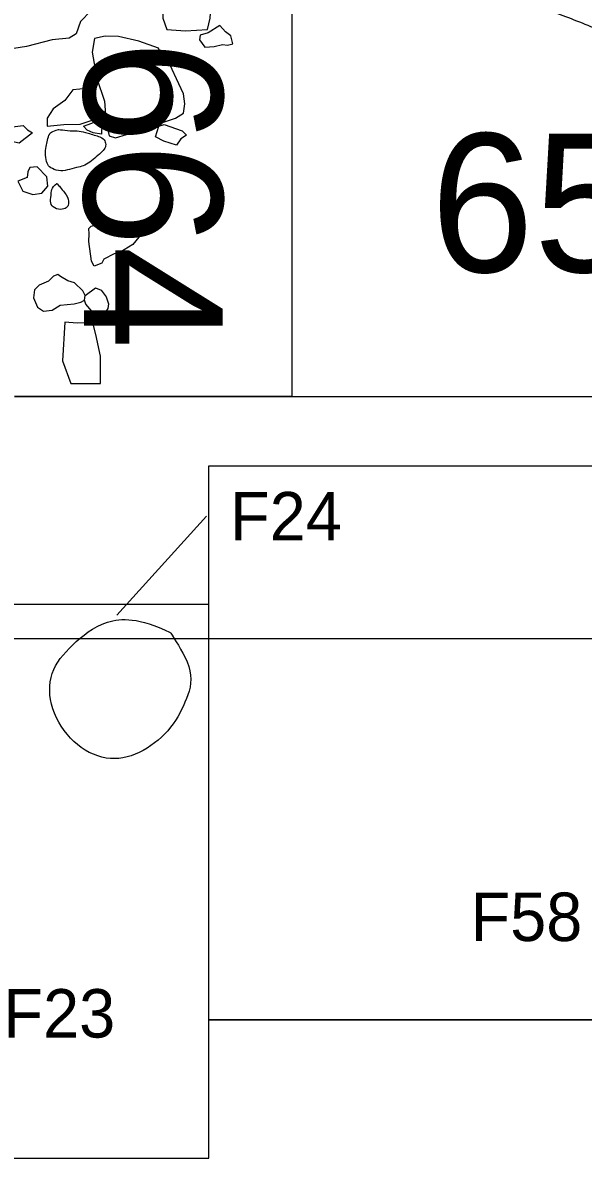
# Model space of a CAD drawing. Extents: x -471 to -328, y -279 to -247.
# Drawn here: x -401.94 to -397.9, y -278.5 to -270.3 of the extents above; entities that cross this region are included whole.
import ezdxf

# ---------------------------------------------------------------- set-up
doc = ezdxf.new("R2010")
doc.units = 0
for name, color, linetype in [('Bldg J Outline', 7, 'Continuous'), ('Brick', 7, 'Continuous'), ('Feature Labels', 7, 'Continuous'), ('Limits of Excavation', 7, 'Continuous'), ('Modern Fenceline', 7, 'Continuous'), ('Other Features', 7, 'Continuous'), ('Quadrat Labels', 7, 'Continuous'), ('Quadrats-Garden Fence Excavations', 7, 'Continuous'), ('Quadrats-Lower Excavations', 7, 'Continuous'), ('Quadrats-Wheeler Box', 7, 'Continuous'), ('Stone', 7, 'Continuous')]:
    doc.layers.add(name, color=color, linetype=linetype)

msp = doc.modelspace()

# ---------------------------------------------------------------- linework, layer by layer
at = {"layer": 'Bldg J Outline'}
msp.add_lwpolyline([(-406.0374, -256.7504), (-356.0374, -256.7504), (-356.0374, -274.7504), (-406.0374, -274.7504)], close=True, dxfattribs=at)
at = {"layer": 'Brick'}
for points in [[(-400.9015, -270), (-400.9334, -270.1349), (-400.9298, -270.2695), (-400.9015, -270.3509), (-400.767, -270.3615), (-400.6077, -270.3509), (-400.59, -270.2695), (-400.5829, -270.1633), (-400.59, -270), (-400.6042, -269.9473), (-400.6679, -269.9438)], [(-402.0519, -270.496), (-402.1366, -270.2493), (-402.1262, -270.1916), (-401.7652, -270.0535), (-401.7121, -270), (-401.6307, -270), (-401.4962, -270.0642), (-401.4289, -270.1314), (-401.4502, -270.2164), (-401.5245, -270.2942), (-401.5563, -270.3827), (-401.6059, -270.4146), (-401.7298, -270.4252), (-401.9138, -270.4748)], [(-401.4289, -270.7721), (-401.5811, -270.7862), (-401.6378, -270.8641), (-401.7227, -270.9243), (-401.7652, -270.9915), (-401.7652, -271.0482), (-401.6448, -271.0376), (-401.528, -271.034), (-401.4183, -270.9986), (-401.4006, -270.9066), (-401.4254, -270.857)], [(-401.6378, -272.464), (-401.6555, -272.7437), (-401.5953, -272.9065), (-401.3794, -272.9065), (-401.3794, -272.7083), (-401.4148, -272.5525), (-401.436, -272.4676), (-401.5493, -272.4711)]]:
    msp.add_lwpolyline(points, close=True, dxfattribs=at)
at = {"layer": 'Feature Labels'}
msp.add_line((-400.6163, -273.8647), (-401.262, -274.5798), dxfattribs=at)
at = {"layer": 'Limits of Excavation'}
msp.add_lwpolyline([(-440.6547, -277.6798), (-430.6548, -277.9532), (-420.6547, -278.2266), (-410.7093, -278.4986), (-400.6, -278.5), (-400.6, -277.5), (-390.6, -277.5), (-380.6, -277.5)], dxfattribs=at)
at = {"layer": 'Modern Fenceline'}
msp.add_open_spline([(-400.8774, -274.7034), (-401.1045, -274.597), (-401.3528, -274.597), (-401.594, -274.7956), (-401.7572, -274.9872), (-401.7501, -275.2568), (-401.5869, -275.5122), (-401.3386, -275.6399), (-401.0974, -275.5903), (-400.8774, -275.42), (-400.7639, -275.2071), (-400.6929, -274.9943), (-400.8774, -274.7034), (-400.8774, -274.7034), (-400.8774, -274.7034)], degree=3, dxfattribs=at)
at = {"layer": 'Other Features'}
msp.add_open_spline([(-396.965, -265.2583), (-397.0435, -265.3567), (-397.2657, -265.6354), (-397.5842, -266.0657), (-397.819, -266.5164), (-398.0358, -266.8176), (-398.327, -267.0022), (-398.7061, -267.2916), (-398.8912, -267.8333), (-399.0392, -268.36), (-399.034, -268.7899), (-399.1879, -269.1412), (-399.2355, -269.4638), (-399.1379, -269.7546), (-399.0053, -269.937), (-398.846, -270.0948), (-398.6236, -270.0301), (-398.3902, -270.1253), (-398.0883, -270.2304), (-397.7626, -270.36), (-397.4584, -270.5008), (-397.1308, -270.4726), (-396.7671, -270.4056), (-396.3303, -270.2327), (-396.0293, -269.9594), (-395.8751, -269.7805), (-395.8413, -269.7142)], degree=3, dxfattribs=at)
at = {"layer": 'Quadrats-Garden Fence Excavations'}
for p, q in [((-400.6, -274.5), (-400.6, -273.5)), ((-400.6, -273.5), (-390.6, -273.5)), ((-410.6, -274.5), (-400.6, -274.5)), ((-400.6, -278.5), (-400.6, -274.5)), ((-390.6, -277.5), (-400.6, -277.5)), ((-410.7093, -278.4986), (-400.6, -278.5))]:
    msp.add_line(p, q, dxfattribs=at)
at = {"layer": 'Quadrats-Lower Excavations'}
for p, q in [((-400, -269), (-400, -273)), ((-402, -273), (-400, -273)), ((-400, -273), (-396, -273))]:
    msp.add_line(p, q, dxfattribs=at)
at = {"layer": 'Quadrats-Wheeler Box'}
for p, q in [((-400, -270), (-400, -273)), ((-400, -273), (-402, -273)), ((-400, -273), (-392, -273))]:
    msp.add_line(p, q, dxfattribs=at)
at = {"layer": 'Stone'}
for points in [[(-400.662, -270.3914), (-400.6652, -270.425), (-400.6284, -270.4779), (-400.5595, -270.4731), (-400.5002, -270.4603), (-400.4634, -270.4635), (-400.4265, -270.4555), (-400.4393, -270.3962), (-400.4778, -270.3674), (-400.5194, -270.3209), (-400.6044, -270.3738)], [(-401.4247, -270.417), (-401.4407, -270.5148), (-401.4071, -270.7054), (-401.351, -270.8689), (-401.3398, -271.0291), (-401.319, -271.1188), (-401.2725, -271.1332), (-401.1924, -271.1092), (-400.8399, -270.9922), (-400.7822, -270.9538), (-400.771, -270.8865), (-400.7806, -270.816), (-400.8159, -270.7439), (-400.8815, -270.6029), (-400.9312, -270.5596), (-400.9633, -270.4859), (-401.1043, -270.4346), (-401.2517, -270.401), (-401.3462, -270.3994)], [(-401.3734, -271.1076), (-401.4327, -271.0964), (-401.476, -271.0788), (-401.5032, -271.0483), (-401.4423, -271.0275), (-401.3991, -271.0035), (-401.3718, -271.0339)], [(-402.1057, -271.1685), (-402.1169, -271.1044), (-402.0897, -271.0627), (-401.9375, -271.0435), (-401.907, -271.0756), (-401.8718, -271.098), (-401.9663, -271.1717), (-402.0432, -271.1557)], [(-400.9841, -271.1268), (-400.9601, -271.0499), (-400.9216, -271.0371), (-400.7902, -271.082), (-400.7598, -271.114), (-400.8014, -271.1413), (-400.8319, -271.1861), (-400.9232, -271.1573)], [(-401.8365, -271.3415), (-401.891, -271.3479), (-401.9054, -271.3784), (-401.9102, -271.4184), (-401.9775, -271.4457), (-401.9407, -271.5178), (-401.8686, -271.5418), (-401.8045, -271.5322), (-401.7596, -271.4825), (-401.7676, -271.4152)], [(-401.4251, -272.0594), (-401.4443, -272.0233), (-401.4636, -271.8815), (-401.462, -271.8262), (-401.4644, -271.7878), (-401.4476, -271.7701), (-401.3955, -271.7573), (-401.333, -271.7597), (-401.2625, -271.7693), (-401.2144, -271.7918), (-401.1832, -271.7982), (-401.1511, -271.7998), (-401.1191, -271.8102), (-401.1039, -271.8503), (-401.1479, -271.9023), (-401.2417, -271.9608), (-401.2817, -271.9696), (-401.3562, -272.0081), (-401.3714, -272.0377)], [(-401.6879, -272.1202), (-401.7191, -272.1323), (-401.7568, -272.1667), (-401.8233, -272.1956), (-401.8577, -272.23), (-401.8633, -272.2893), (-401.8361, -272.3566), (-401.7912, -272.3854), (-401.7288, -272.3782), (-401.6711, -272.3422), (-401.5717, -272.3325), (-401.5229, -272.3197), (-401.4964, -272.3045), (-401.49, -272.2717), (-401.5084, -272.2372), (-401.5693, -272.1787), (-401.6166, -272.1659), (-401.6687, -272.1339)], [(-401.49, -272.2717), (-401.4171, -272.2148), (-401.3746, -272.2324), (-401.3402, -272.2813), (-401.3218, -272.3325), (-401.3282, -272.3662), (-401.345, -272.3894), (-401.3827, -272.3982), (-401.4155, -272.4014), (-401.4435, -272.3846), (-401.4852, -272.335), (-401.4964, -272.3045)]]:
    msp.add_lwpolyline(points, close=True, dxfattribs=at)
for points in [[(-401.6827, -271.0724), (-401.7324, -271.0836), (-401.758, -271.114), (-401.7628, -271.1637), (-401.7772, -271.2037), (-401.7772, -271.2774), (-401.7644, -271.3303), (-401.734, -271.356), (-401.6667, -271.3784), (-401.6042, -271.3608), (-401.5353, -271.3431), (-401.4952, -271.3335), (-401.4455, -271.3015), (-401.3991, -271.2598), (-401.3558, -271.223), (-401.3398, -271.1909), (-401.3462, -271.1541), (-401.3734, -271.1268), (-401.4776, -271.098), (-401.5337, -271.0804), (-401.5946, -271.0852), (-401.6827, -271.0724), (-401.6827, -271.0724), (-401.6827, -271.0724)], [(-401.6955, -271.4617), (-401.7356, -271.4922), (-401.7356, -271.5546), (-401.7468, -271.6043), (-401.7163, -271.6444), (-401.6506, -271.654), (-401.617, -271.6332), (-401.6074, -271.6043), (-401.617, -271.5514), (-401.6955, -271.4617), (-401.6955, -271.4617), (-401.6955, -271.4617)]]:
    msp.add_open_spline(points, degree=3, dxfattribs=at)

# ---------------------------------------------------------------- texts
at = {"layer": 'Feature Labels'}
for s, p in [('F24', (-400.446, -274.0397)), ('F58', (-398.711, -276.9316)), ('F23', (-402.0808, -277.6286))]:
    msp.add_text(s, height=0.35, dxfattribs=at).set_placement(p)
at = {"layer": 'Quadrat Labels'}
msp.add_text('664', height=1, rotation=270, dxfattribs=at).set_placement((-401.5, -270.4275))
msp.add_text('657', height=1, dxfattribs=at).set_placement((-398.9987, -272.102))

doc.saveas('drawing.dxf')
